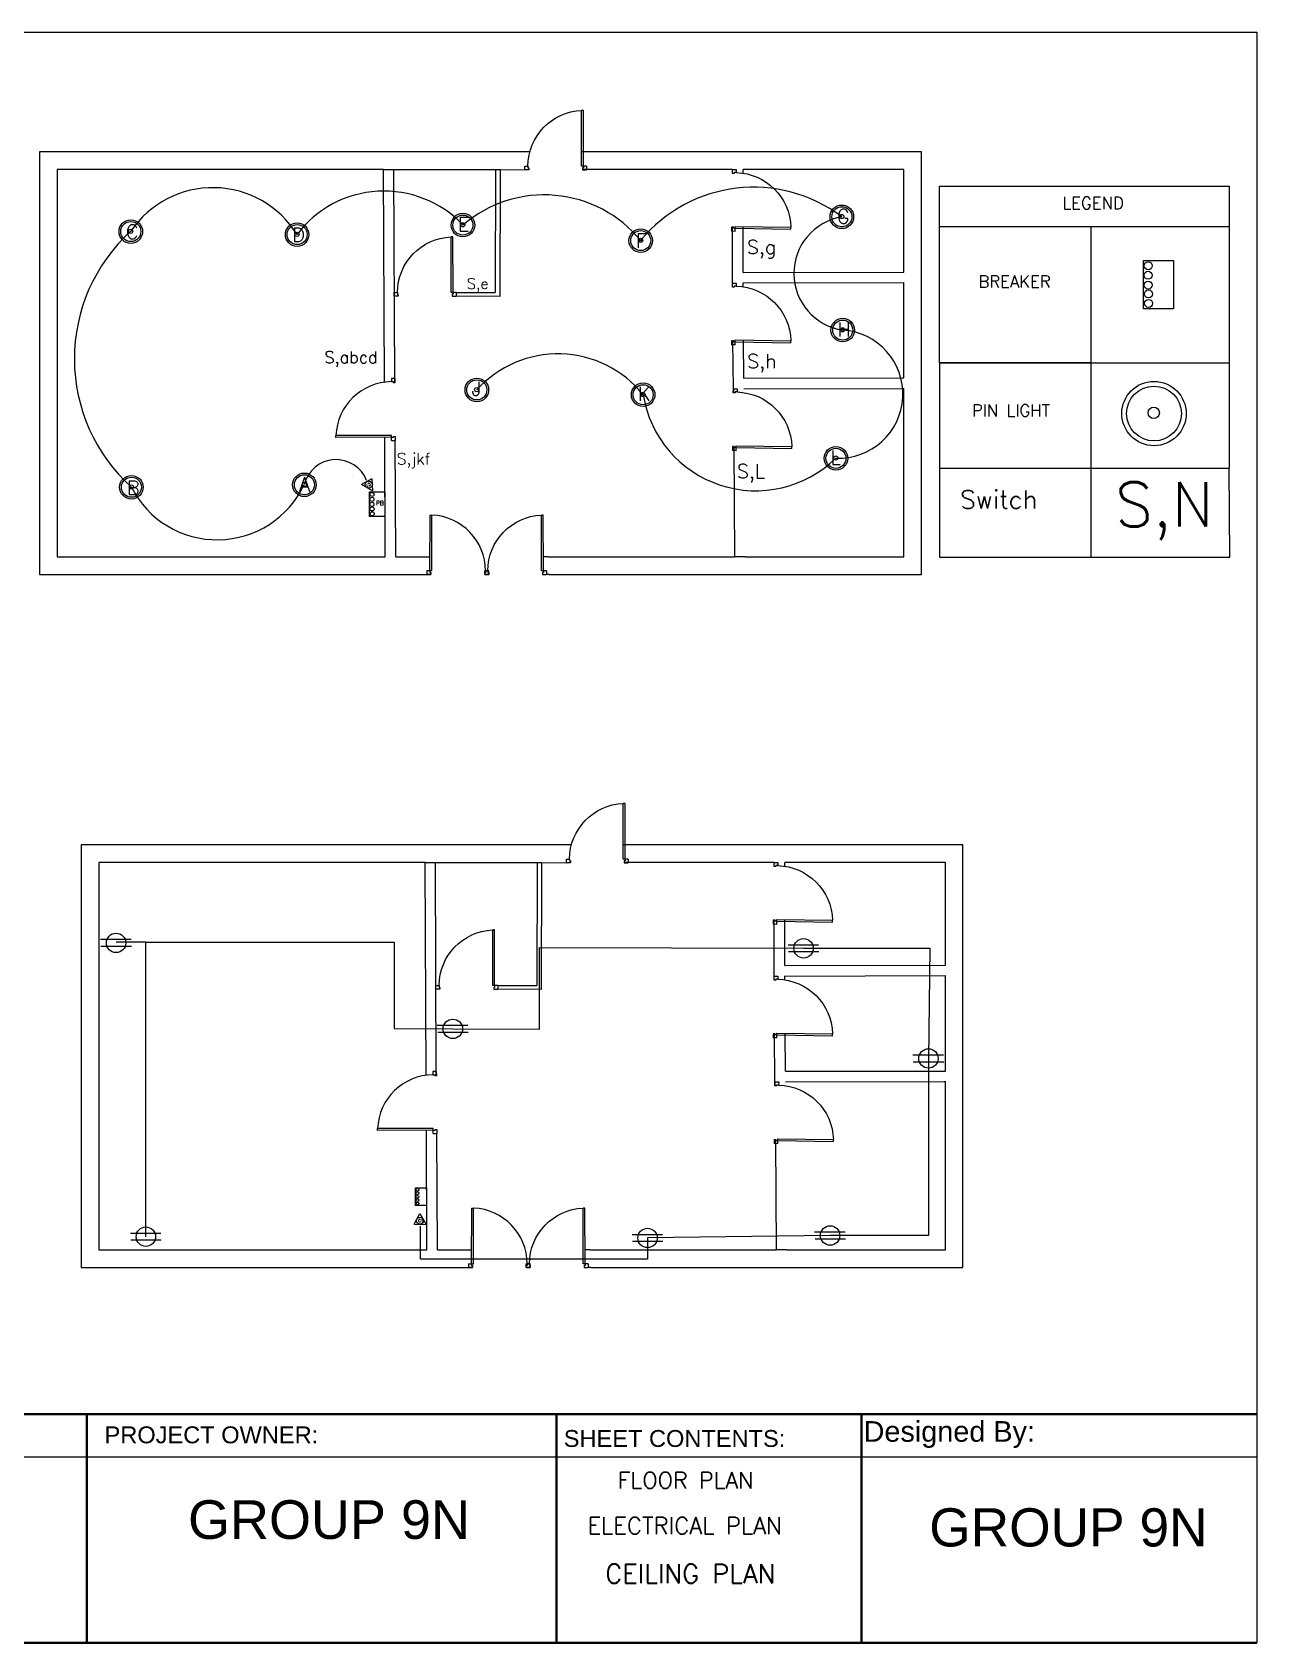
# Model space of a CAD drawing. Header units: inches. Extents: x 19873 to 25464, y 6964 to 10585.
# Drawn here: x 22711 to 25464, y 6964 to 10585 of the extents above; entities that cross this region are included whole.
import ezdxf

# ---------------------------------------------------------------- set-up
doc = ezdxf.new("R2010")
doc.units = ezdxf.units.IN
for name, color, linetype in [('PDF_0', 7, 'Continuous'), ('PDF_Text', 7, 'Continuous'), ('WINDOW', 2, 'Continuous')]:
    doc.layers.add(name, color=color, linetype=linetype)
doc.styles.add('PDF ArialMT', font='arial.ttf')
doc.styles.get("Standard").update_dxf_attribs({"font": 'simplex.shx'})

# ---------------------------------------------------------------- blocks, each defined once
blk = doc.blocks.new('DR_UKF1')
for p, q in [((0, 0), (0, 1)), ((0, 1), (0, 0)), ((0, 1), (0, 1)), ((0, 1), (0, 1)), ((0, 1), (0, 1)), ((0, 0), (0, 0)), ((0, 0), (0, 0)), ((0, 0), (0, 0)), ((0, 0), (0, 0)), ((0, 0), (0, 0)), ((0, 0), (0, 0)), ((0, 0), (0, 0)), ((0, 0), (0, 0)), ((0, 0), (0, 0)), ((0, 0), (0, 0)), ((0, 0), (0, 0)), ((0, 0), (0, 0)), ((0, 0), (0, 0)), ((0, 0), (0, 0)), ((0, 0), (0, 0))]:
    blk.add_line(p, q)
blk.add_arc((0, 0), 0.833, 359.9283, 92.866)
blk = doc.blocks.new('DR_D01')
for p, q in [((-0.45, 0.93), (-0.42, 0.93)), ((-0.45, 0.03), (-0.45, 0.93)), ((-0.42, 0.03), (-0.42, 0.93)), ((-0.5, 0.03), (-0.42, 0.03)), ((-0.5, 0.03), (-0.5, -0.03)), ((-0.45, 0.03), (-0.45, 0)), ((-0.45, 0), (-0.435, 0)), ((-0.435, 0), (-0.435, -0.03)), ((0.435, 0), (0.435, -0.03)), ((0.45, 0), (0.435, 0)), ((0.45, 0.03), (0.45, 0)), ((0.5, 0.03), (0.45, 0.03)), ((0.5, -0.03), (0.5, 0.03)), ((-0.435, -0.03), (-0.5, -0.03)), ((0.435, -0.03), (0.5, -0.03))]:
    blk.add_line(p, q)
blk.add_arc((-0.46, 0.021), 0.91, 0.5915, 87.4664)

msp = doc.modelspace()

# ---------------------------------------------------------------- linework, layer by layer
for p, q in [((23501.034, 10276.435), (23501.033, 10276.717)), ((23501.033, 10276.717), (23818.43, 10275.882)), ((23503.023, 9798.388), (23501.034, 10276.435)), ((23501.034, 10276.435), (23762.742, 10276.435)), ((23525.902, 9798.484), (23523.913, 10276.53)), ((23752.828, 10276.458), (23752.173, 10000.084)), ((23762.742, 10276.435), (23762.065, 9990.937)), ((24285.406, 10276.595), (24285.406, 10276.717)), ((24285.406, 10267.561), (24285.406, 10276.595)), ((24309.198, 10276.595), (24309.198, 10276.717)), ((24309.198, 10268.152), (24309.198, 10276.595)), ((24309.198, 10276.595), (24309.198, 10276.595)), ((24285.406, 10021.304), (24285.406, 10146.644)), ((24309.198, 10045.157), (24309.198, 10148.36)), ((24285.345, 10045.095), (24285.406, 10045.096)), ((24309.198, 10045.157), (24670.767, 10046.092)), ((23664.06, 10000.084), (23752.173, 10000.084)), ((24285.482, 10012.17), (24285.406, 10021.304)), ((24309.269, 10012.752), (24309.197, 10021.501)), ((24309.198, 10021.366), (24670.829, 10022.301)), ((24309.198, 10021.304), (24309.198, 10021.402)), ((23762.065, 9990.937), (23664.067, 9991.746)), ((23752.152, 9991.018), (23752.151, 9990.96)), ((24287.375, 9783.396), (24286.483, 9891.238)), ((24310.97, 9807.226), (24310.261, 9892.955)), ((24287.374, 9783.52), (24287.437, 9774.361)), ((24287.375, 9783.396), (24287.437, 9774.361)), ((24310.97, 9807.226), (24668.001, 9807.806)), ((24311.167, 9783.435), (24668.04, 9784.015)), ((24668.001, 9807.806), (24670.445, 9807.806)), ((24668.04, 9784.015), (24670.445, 9784.015)), ((23504.658, 9405.67), (23503.539, 9674.42)), ((23528.448, 9405.945), (23527.223, 9667.554)), ((24288.264, 9653.432), (24289.958, 9405.945)), ((24288.264, 9653.432), (24289.957, 9406.07)), ((22767.118, 9405.945), (23504.657, 9405.775)), ((23528.449, 9405.769), (23528.448, 9405.945)), ((23870.965, 9405.945), (23860.246, 9405.945)), ((24313.75, 9405.945), (24289.958, 9405.945)), ((24313.749, 9406.108), (24313.75, 9405.945)), ((23873.11, 9366.293), (23867.255, 9366.293)), ((23594.607, 8718.342), (23594.606, 8718.625)), ((23594.606, 8718.625), (23912.003, 8717.79)), ((23596.596, 8240.296), (23594.607, 8718.342)), ((23594.607, 8718.342), (23856.314, 8718.342)), ((23619.475, 8240.391), (23617.485, 8718.438)), ((23846.401, 8718.366), (23845.746, 8441.992)), ((23856.314, 8718.342), (23855.637, 8432.844)), ((24378.979, 8718.502), (24378.979, 8718.625)), ((24378.979, 8709.468), (24378.979, 8718.502)), ((24402.771, 8718.502), (24402.771, 8718.625)), ((24402.771, 8710.059), (24402.771, 8718.502)), ((24402.771, 8718.502), (24402.771, 8718.502)), ((24378.979, 8463.212), (24378.979, 8588.551)), ((24402.771, 8487.065), (24402.771, 8590.268)), ((24378.917, 8487.003), (24378.979, 8487.003)), ((24402.771, 8487.065), (24764.34, 8488)), ((23757.632, 8441.992), (23845.746, 8441.992)), ((24379.055, 8454.078), (24378.979, 8463.212)), ((24402.842, 8454.66), (24402.77, 8463.408)), ((24402.771, 8463.273), (24764.401, 8464.209)), ((24402.771, 8463.212), (24402.771, 8463.31)), ((23855.637, 8432.844), (23757.639, 8433.654)), ((23845.724, 8432.926), (23845.724, 8432.868)), ((24380.948, 8225.304), (24380.055, 8333.145)), ((24404.543, 8249.134), (24403.834, 8334.863)), ((24380.947, 8225.428), (24381.01, 8216.269)), ((24380.948, 8225.304), (24381.01, 8216.269)), ((24404.543, 8249.134), (24761.574, 8249.714)), ((24404.74, 8225.343), (24761.613, 8225.923)), ((24761.574, 8249.714), (24764.018, 8249.714)), ((24761.613, 8225.923), (24764.018, 8225.923)), ((23598.23, 7847.578), (23597.112, 8116.328)), ((23622.021, 7847.853), (23620.796, 8109.461)), ((24381.837, 8095.339), (24383.53, 7847.853)), ((24381.837, 8095.339), (24383.53, 7847.977)), ((22860.691, 7847.853), (23598.23, 7847.682)), ((23622.022, 7847.677), (23622.021, 7847.853)), ((23964.537, 7847.853), (23953.818, 7847.853)), ((24407.323, 7847.853), (24383.53, 7847.853)), ((24407.321, 7848.016), (24407.323, 7847.853)), ((23966.682, 7808.2), (23960.827, 7808.2))]:
    msp.add_line(p, q)
at = {"color": 85, "true_color": 0x58ba48}
for p, q in [((24751.18, 10148.274), (24751.18, 10239.217)), ((24751.18, 10239.217), (24751.18, 10239.217)), ((24751.18, 10239.217), (25402.177, 10239.217)), ((25402.177, 10239.217), (25402.177, 10239.217)), ((25402.177, 10239.217), (25402.177, 10148.274)), ((24751.18, 10148.274), (25091.441, 10148.274)), ((24751.18, 9841.935), (24751.18, 10148.274)), ((25091.441, 10148.274), (25091.441, 9841.935)), ((25091.441, 10148.274), (25402.233, 10148.274)), ((25091.441, 10148.274), (25091.441, 9604.812)), ((25402.233, 10148.274), (25402.233, 9604.812)), ((24751.18, 9841.935), (24751.18, 9604.812)), ((25091.441, 9841.935), (24751.18, 9841.935)), ((24751.18, 9841.935), (25402.233, 9841.935)), ((24751.18, 9604.812), (25402.233, 9604.812)), ((24751.18, 9604.812), (24751.18, 9404.885)), ((25091.441, 9604.812), (25091.441, 9404.885)), ((25403.402, 9404.885), (25402.233, 9604.812)), ((23430.543, 9587.472), (23430.543, 9587.472)), ((24751.18, 9404.885), (24751.18, 9404.885)), ((24751.18, 9404.885), (25403.402, 9404.885)), ((22966.682, 8539.049), (22899.484, 8539.049)), ((22966.682, 7876.699), (22966.682, 8539.049)), ((22966.682, 8539.049), (23524.996, 8539.049)), ((23524.996, 8539.049), (23524.996, 8345.162)), ((23851.508, 8343.412), (23851.508, 8527.6)), ((23851.508, 8527.6), (24445.248, 8525.519)), ((24445.248, 8525.519), (24729.226, 8525.519)), ((24729.226, 8525.519), (24726.105, 8277.906)), ((23524.996, 8345.162), (23656.651, 8344.456)), ((23656.651, 8344.456), (23851.508, 8343.412)), ((24726.105, 8277.906), (24726.105, 7880.139)), ((23583.85, 7882.792), (23583.85, 7900.939)), ((23583.85, 7826.504), (23583.85, 7882.792)), ((24505.023, 7879.85), (24094.42, 7874.361)), ((24094.42, 7874.361), (24094.42, 7826.504)), ((24726.105, 7880.139), (24505.023, 7879.85)), ((24094.42, 7826.504), (23583.85, 7826.504))]:
    msp.add_line(p, q, dxfattribs=at)
at = {"color": 240, "true_color": 0xed1f24}
for p, q in [((23474.852, 9581.299), (23451.673, 9568.328)), ((23476.023, 9554.088), (23451.673, 9568.328)), ((23474.852, 9581.299), (23476.023, 9554.088)), ((23570.073, 7905.158), (23582.515, 7929.386)), ((23570.073, 7905.158), (23596.635, 7904.966)), ((23582.515, 7929.386), (23596.635, 7904.966))]:
    msp.add_line(p, q, dxfattribs=at)
at = {"color": 242, "true_color": 0xcd2027}
for p, q in [((22864.626, 8545.836), (22933.232, 8545.836)), ((22865.431, 8530.387), (22934.037, 8530.387)), ((24410.389, 8533.652), (24478.995, 8533.652)), ((24411.194, 8518.202), (24479.8, 8518.202)), ((23621.793, 8352.589), (23690.399, 8352.589)), ((23622.598, 8337.14), (23691.204, 8337.14)), ((24691.246, 8286.038), (24759.852, 8286.038)), ((24692.051, 8270.589), (24760.657, 8270.589)), ((22931.68, 7885.335), (23000.286, 7885.335)), ((22932.485, 7869.886), (23001.091, 7869.886)), ((24059.561, 7882.494), (24128.167, 7882.494)), ((24060.366, 7867.044), (24128.972, 7867.044)), ((24470.165, 7887.983), (24538.771, 7887.983)), ((24470.97, 7872.533), (24539.576, 7872.533))]:
    msp.add_line(p, q, dxfattribs=at)
at = {"color": 18, "true_color": 0x000000}
msp.add_line((21440.771, 7382.571), (25464.285, 7382.571), dxfattribs=at)
for points in [[(23829.84, 10316.37), (22727.466, 10316.37), (22727.466, 9366.293), (23607.384, 9366.293)], [(23873.11, 9366.293), (24710.098, 9366.293), (24710.098, 10316.37), (23946.248, 10316.37)], [(23501.033, 10276.717), (22767.118, 10276.717), (22767.118, 9405.945), (23504.657, 9405.945)], [(24285.406, 10276.717), (23948.365, 10276.717)], [(24670.445, 10046.092), (24670.445, 10276.717), (24309.198, 10276.717)], [(24670.445, 9807.806), (24670.445, 10022.3)], [(24313.75, 9405.945), (24670.445, 9405.945), (24670.445, 9784.015)], [(23528.448, 9405.945), (23605.375, 9405.945)], [(23870.965, 9405.945), (24289.958, 9405.945)], [(23923.413, 8758.278), (22821.038, 8758.278), (22821.038, 7808.2), (23700.957, 7808.2)], [(23966.682, 7808.2), (24803.67, 7808.2), (24803.67, 8758.278), (24039.82, 8758.278)], [(23594.606, 8718.625), (22860.691, 8718.625), (22860.691, 7847.853), (23598.229, 7847.853)], [(24378.979, 8718.625), (24041.938, 8718.625)], [(24764.018, 8487.999), (24764.018, 8718.625), (24402.771, 8718.625)], [(24764.018, 8249.714), (24764.018, 8464.208)], [(24407.323, 7847.853), (24764.018, 7847.853), (24764.018, 8225.923)], [(23622.021, 7847.853), (23698.948, 7847.853)], [(23964.537, 7847.853), (24383.53, 7847.853)]]:
    msp.add_lwpolyline(points)
at = {"color": 85, "true_color": 0x58ba48}
for points in [[(25209.562, 10072.056), (25276.652, 10072.056), (25276.652, 9963.008), (25209.562, 9963.008)], [(23469.424, 9552.079), (23503.883, 9552.079), (23503.883, 9496.069), (23469.424, 9496.069)], [(23572.997, 7987.028), (23597.57, 7987.028), (23597.57, 7947.088), (23572.997, 7947.088)]]:
    msp.add_lwpolyline(points, close=True, dxfattribs=at)
for centre, radius in [((23679.328, 10151.636), 26.49), ((24531.351, 10170.162), 26.49), ((24531.351, 10170.162), 22.557), ((24531.123, 10170.738), 4.667), ((22932.62, 10136.995), 26.49), ((22932.62, 10136.995), 22.557), ((22932.393, 10137.571), 4.667), ((23306.563, 10130.2), 26.49), ((23306.563, 10130.2), 22.557), ((23679.328, 10151.636), 22.557), ((23679.101, 10152.213), 4.667), ((24079.127, 10116.632), 26.49), ((24079.127, 10116.632), 22.557), ((23306.335, 10130.777), 4.667), ((24078.899, 10117.209), 4.667), ((25220.276, 10060.293), 8.983), ((25219.92, 10038.696), 8.983), ((25220.043, 10016.787), 8.983), ((25220.703, 9996.788), 8.983), ((25220.905, 9975.397), 8.983), ((24533.252, 9915.49), 26.49), ((24533.252, 9915.49), 22.557), ((24533.024, 9916.066), 4.667), ((23710.624, 9781.005), 26.49), ((23710.624, 9781.005), 22.557), ((23710.397, 9781.581), 4.667), ((24084.567, 9770.135), 26.49), ((24084.567, 9770.135), 22.557), ((25233.171, 9727.909), 72.325), ((25233.171, 9727.909), 61.587), ((24084.339, 9770.712), 4.667), ((25232.55, 9729.483), 12.741), ((24518.03, 9627.191), 26.49), ((24518.03, 9627.191), 22.557), ((24517.803, 9627.768), 4.667), ((22933.98, 9562.218), 26.49), ((22933.98, 9562.218), 22.557), ((22933.752, 9562.795), 4.667), ((23322.878, 9567.652), 26.49), ((23322.878, 9567.652), 22.557), ((23322.65, 9568.228), 4.667), ((23474.744, 9534.944), 4.614), ((23474.807, 9523.691), 4.614), ((23474.927, 9546.037), 4.614), ((23475.146, 9513.42), 4.614), ((23475.25, 9502.433), 4.614), ((23576.791, 7974.81), 3.29), ((23576.836, 7966.785), 3.29), ((23576.921, 7982.72), 3.29), ((23577.078, 7959.461), 3.29), ((23577.152, 7951.626), 3.29)]:
    msp.add_circle(centre, radius, dxfattribs=at)
at = {"color": 240, "true_color": 0xed1f24}
for centre in [(23467.525, 9568.109), (23582.966, 7912.997)]:
    msp.add_circle(centre, 7.78, dxfattribs=at)
at = {"color": 242, "true_color": 0xcd2027}
for centre in [(22899.484, 8537.703), (24445.248, 8525.519), (23656.651, 8344.456), (24726.105, 8277.906), (22966.538, 7877.202), (24094.42, 7874.361), (24505.023, 7879.85)]:
    msp.add_circle(centre, 21.835, dxfattribs=at)
at = {"color": 85, "true_color": 0x58ba48}
for centre, radius, start, end in [((23117.094, 10012.88), 222.851, 31.766106, 145.976709), ((23501.849, 9982.714), 245.252, 43.719201, 142.863215), ((23862.172, 9939.341), 280.181, 39.255013, 130.737466), ((24332.833, 9906.94), 329.689, 52.976908, 140.373674), ((24552.353, 10042.975), 128.909, 99.376578, 261.478642), ((23193.734, 9850.8), 387.992, 132.343641, 227.927483), ((24524.497, 9771.684), 144.072, 267.336923, 86.516146), ((23892.975, 9616.625), 245.505, 38.703019, 137.967187), ((24337.966, 9810.879), 256.654, 189.134278, 314.483202), ((23394.151, 9550.72), 73.613, 21.028596, 166.240705), ((23126.843, 9660.439), 216.433, 206.988753, 334.78308)]:
    msp.add_arc(centre, radius, start, end, dxfattribs=at)
at = {"layer": 'PDF_0', "lineweight": 25}
msp.add_lwpolyline([(19873.449, 10585.208), (25464.285, 10585.208), (25464.285, 6964.176), (19873.449, 6964.176)], close=True, dxfattribs=at)
at = {"layer": 'PDF_0', "lineweight": 40}
for points in [[(19873.449, 7478.095), (25464.285, 7478.095)], [(22834.055, 7478.095), (22834.055, 6964.176)], [(23889.753, 7478.095), (23889.753, 6964.176)], [(24575.415, 7478.095), (24575.415, 6964.176)], [(19873.449, 6964.176), (25464.285, 6964.176)]]:
    msp.add_lwpolyline(points, dxfattribs=at)

# ---------------------------------------------------------------- block references
at = {"layer": 'WINDOW'}
for name, p, xscale, yscale, zscale, rotation in [('DR_D01', (23887.911, 10280.109), -138.9684440436985, 138.9684440436984, 138.9684440436985, 0.04764742172429948), ('DR_D01', (24288.5, 10207.054), -138.9684440436984, 138.9684440436985, 138.9684440436985, 269.1140397726772), ('DR_D01', (23594.579, 9995.857), -138.9684440436985, 138.9684440436984, 138.9684440436985, 0.04764742172429948), ('DR_D01', (24288.5, 9951.665), -138.9684440436984, 138.9684440436985, 138.9684440436985, 269.1140397726772), ('DR_D01', (23522.814, 9737.023), 138.9684440436985, 138.9684440436985, 138.9684440436985, 90.19783281419274), ('DR_D01', (24290.469, 9713.856), -138.9684440436984, 138.9684440436985, 138.9684440436985, 269.1140397726772), ('DR_D01', (23667.843, 9370.33), 138.9684440436985, 138.9684440436985, 138.9684440436985, 359.891249672522), ('DR_D01', (23797.764, 9370.321), -138.9684440436984, 138.9684440436985, 138.9684440436985, 0.08743317581514809), ('DR_UKF1', (23528.449, 9405.857), 0.1761318201508315, 0.1761318201508315, 0.1761318201508315, 270.2384290035722), ('DR_D01', (23981.484, 8722.016), -138.9684440436985, 138.9684440436984, 138.9684440436985, 0.04764742172429948), ('DR_D01', (24382.073, 8648.962), -138.9684440436984, 138.9684440436985, 138.9684440436985, 269.1140397726772), ('DR_D01', (23688.152, 8437.765), -138.9684440436985, 138.9684440436984, 138.9684440436985, 0.04764742172429948), ('DR_D01', (24382.073, 8393.573), -138.9684440436984, 138.9684440436985, 138.9684440436985, 269.1140397726772), ('DR_D01', (23616.387, 8178.931), 138.9684440436985, 138.9684440436985, 138.9684440436985, 90.19783281419274), ('DR_D01', (24384.042, 8155.764), -138.9684440436984, 138.9684440436985, 138.9684440436985, 269.1140397726772), ('DR_D01', (23761.416, 7812.238), 138.9684440436985, 138.9684440436985, 138.9684440436985, 359.891249672522), ('DR_D01', (23891.337, 7812.229), -138.9684440436984, 138.9684440436985, 138.9684440436985, 0.08743317581514809), ('DR_UKF1', (23622.021, 7847.765), 0.1761318201508315, 0.1761318201508315, 0.1761318201508315, 270.2384290035722)]:
    msp.add_blockref(name, p, dxfattribs=dict(at, xscale=xscale, yscale=yscale, zscale=zscale, rotation=rotation))

# ---------------------------------------------------------------- texts
at = {"color": 85, "true_color": 0x58ba48, "insert": (25027.292, 10214.791), "char_height": 27.0656, "attachment_point": 1}
msp.add_mtext_dynamic_manual_height_columns('LEGEND', width=363.78034, gutter_width=135.328, heights=[0], dxfattribs=at)
at = {"color": 18, "true_color": 0x000000, "char_height": 31.934, "attachment_point": 1}
for s, insert in [('G', (24520.146, 10187.071)), ('C', (22921.341, 10152.401)), ('D', (23295.304, 10145.762)), ('E', (23667.592, 10169.581)), ('F', (24067.815, 10132.447)), ('H', (24521.227, 9932.679)), ('J', (23698.747, 9799.336)), ('K', (24072.69, 9788.04)), ('L', (24505.592, 9644.965)), ('B', (22923.688, 9576.855)), ('A', (23310.834, 9584.506))]:
    msp.add_mtext(s, dxfattribs=dict(at, insert=insert))
at = {"color": 18, "true_color": 0x000000, "attachment_point": 1}
for s, width, gutter_width, insert, char_height in [('S,g', 239.47147, 156.567, (24317.996, 10117.936), 31.3134), ('S,e', 145.29995, 117.771, (23688.441, 10031.599), 23.5543), ('BREAKER', 183.89204, 135.328, (24838.579, 10038.026), 27.0656), ('S,abcd', 458.41653, 132.696, (23368.019, 9867.6), 26.5392), ('S,h', 239.47147, 156.567, (24318.521, 9861.278), 31.3134), ('PIN LIGHT', 196.79792, 135.328, (24823.884, 9748.346), 27.0656), ('S,jkf', 279.75332, 128.92, (23530.391, 9639.076), 25.7839), ('S,L', 239.47147, 156.567, (24295.381, 9613.846), 31.3134), ('S,N', 11.08485, 496.788, (25145.629, 9573.349), 99.3576), ('PB', 44.98402, 49.566, (23483.748, 9531.588), 9.9132), ('Switch', 278.34337, 204.835, (24797.452, 9555.041), 40.9671), ('FLOOR PLAN', 968.56243, 183.658, (24027.524, 7348.073), 36.7316), ('ELECTRICAL PLAN', 1388.46437, 188.183, (23959.439, 7246.255), 37.63665), ('CEILING PLAN', 1692.87985, 212.37, (23999.418, 7140.637), 42.474)]:
    msp.add_mtext_dynamic_manual_height_columns(s, width=width, gutter_width=gutter_width, heights=[0], dxfattribs=dict(at, insert=insert, char_height=char_height))
at = {"color": 18, "true_color": 0x000000, "char_height": 6.2306, "attachment_point": 1}
for insert, rotation in [((23472.716, 9567.25), 209.231125), ((23578.879, 7916.311), 359.586346)]:
    msp.add_mtext_dynamic_manual_height_columns('C1', width=6.4903, gutter_width=31.153, heights=[0], dxfattribs=dict(at, insert=insert, rotation=rotation))
at = {"layer": 'PDF_Text', "attachment_point": 4, "style": 'PDF ArialMT'}
for s, insert, char_height in [('Designed By:', (24580.26, 7432.357), 46.38017), ('PROJECT OWNER:', (22873.602, 7431.428), 37.98162), ('SHEET CONTENTS:', (23906.071, 7423.234), 37.98162), ('GROUP 9N', (23061.285, 7240.551), 86.8902), ('GROUP 9N', (24727.759, 7223.03), 85.7964)]:
    msp.add_mtext(s, dxfattribs=dict(at, insert=insert, char_height=char_height))

doc.saveas('drawing.dxf')
